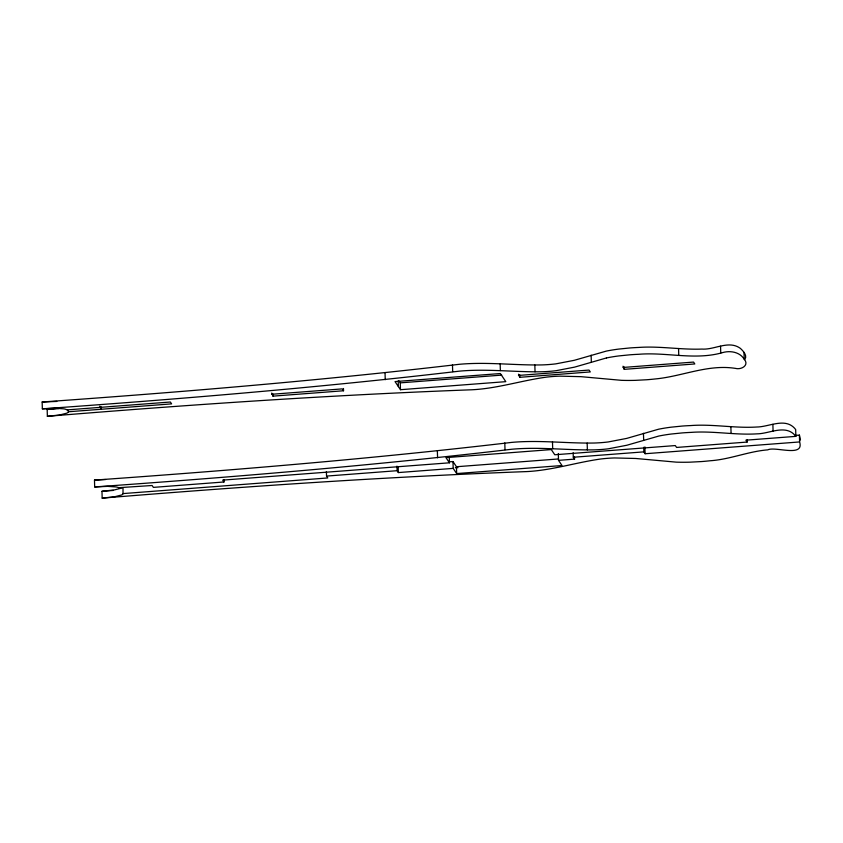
<?xml version="1.0" encoding="UTF-8"?>
<svg xmlns="http://www.w3.org/2000/svg" width="843" height="843" viewBox="0 0 843 843"><rect width="100%" height="100%" fill="white"/><g stroke="black" fill="none" stroke-linecap="round" stroke-linejoin="round"><path stroke-width="1.26" d="M99.822 406.168L101.065 409.266L101.065 406.748M271.741 393.049L272.984 396.147L343.533 390.762L343.47 388.486M518.498 374.218L519.731 377.316L590.29 371.932L589.036 370.056L518.477 375.441M623.019 366.231L624.263 369.339L694.811 363.955L693.557 362.079L623.009 367.464M272.984 396.147L272.995 394.06M519.731 377.316L519.741 374.787M624.263 369.339L624.273 367.032M800.46 440.046L799.406 435.104L795.476 435.409M744.706 359.592C747.804 355.693 743.115 350.909 740.333 348.338C728.626 339.898 714.674 350.014 701.903 349.076C680.765 349.877 659.711 345.915 638.551 347.442A71.581 19.494 -1.7 0 0 629.826 347.959L618.783 349.076A62.477 17.008 -1.7 0 0 606.265 351.109L574.336 360.298L555.843 363.86A43.794 11.928 -1.7 0 1 542.038 364.914C514.43 365.419 486.854 361.763 459.256 364.302C320.614 380.562 181.435 392.111 42.15 401.995L42.35 408.834L55.29 408.254L63.847 408.855A10.885 2.961 -1.7 0 1 66.492 409.582L67.124 409.888A14.342 3.909 -1.7 0 1 68.157 410.794A14.342 3.909 -1.7 0 1 68.388 411.763L68.199 412.132A10.885 2.961 -1.7 0 1 66.755 413.175L59.779 414.956L47.366 416.316L47.166 409.477L61.117 407.854M123.015 487.876L123.004 493.945A10.885 2.961 -1.7 0 1 121.561 494.989L114.585 496.769L102.172 498.129L101.971 491.29L114.385 489.931L121.36 488.15A10.885 2.961 -1.7 0 0 121.993 487.812M606.465 357.948L574.536 367.137L556.043 370.699A43.794 11.928 -1.7 0 1 542.239 371.752C514.641 372.258 487.054 368.602 459.467 371.141C320.814 387.401 181.635 398.939 42.35 408.834M223.943 481.985L222.689 480.12L449.445 462.807L445.968 457.623L551.301 449.582L554.778 454.767L675.327 445.568L676.581 447.443L747.14 442.059L745.886 440.183L795.866 436.368L795.666 429.53C785.918 416.8 769.49 426.937 756.824 427.011C734.822 428.402 712.904 423.903 690.87 425.557A71.581 19.494 -1.7 0 0 682.156 426.063L671.102 427.18A62.477 17.008 -1.7 0 0 658.583 429.213L626.665 438.413L608.172 441.964A43.794 11.928 -1.7 0 1 594.368 443.018C566.759 443.523 539.172 439.867 511.585 442.406C372.943 458.676 233.764 470.215 94.479 480.099L94.679 486.938L107.619 486.369L116.176 486.959A10.885 2.961 -1.7 0 1 118.81 487.686L152.13 485.505L153.384 487.38L223.943 481.985L223.88 479.709M795.866 436.368C786.119 423.629 769.701 433.776 757.025 433.85C735.022 435.241 713.104 430.741 691.081 432.385A71.581 19.494 -1.7 0 0 682.356 432.902L671.313 434.019A62.477 17.008 -1.7 0 0 658.794 436.052L626.865 445.241L608.372 448.803A43.794 11.928 -1.7 0 1 594.568 449.856C566.96 450.362 539.383 446.706 511.785 449.245C373.143 465.505 233.964 477.054 94.679 486.938M47.366 416.316C188.727 404.735 330.245 395.04 471.943 389.772C497.075 388.539 521.111 380.667 545.895 377.2A43.794 11.928 -1.7 0 1 559.689 376.147L580.922 376.663L621.46 380.33A62.477 17.008 -1.7 0 0 635.359 380.351L646.739 379.75A71.581 19.494 -1.7 0 0 655.274 378.95C682.166 376.452 707.888 364.06 735.349 368.37C741.345 370.056 749.575 365.23 744.211 359.192C739.806 352.005 730.312 350.382 722.672 352.585C695.201 360.541 666.708 351.984 638.752 354.281A71.581 19.494 -1.7 0 0 630.027 354.798L618.983 355.904A62.477 17.008 -1.7 0 0 606.465 357.948M398.865 380.783L400.267 382.859L501.69 375.114M67.124 409.888L170.36 402.016L171.614 403.881L68.378 411.763M271.731 394.271L342.279 388.886L343.533 390.762M400.467 389.698L505.8 381.658L500.363 373.544L395.03 381.584L400.467 389.698L400.267 382.859M449.066 461.848L452.986 461.553L456.463 466.737L456.664 473.576L561.996 465.536L558.519 460.352L558.308 453.513M326.399 471.532L326.536 476.084L397.095 470.7L398.349 472.575L453.186 468.381L456.664 473.576M573.156 452.691L573.293 457.254L643.852 451.869L645.106 453.734L799.607 441.943C804.507 457.802 775.149 446.073 767.752 449.856C748.163 451.426 729.753 459.488 710.08 460.763A71.581 19.494 -1.7 0 1 701.555 461.564L690.164 462.164A62.477 17.008 -1.7 0 1 676.265 462.143L635.727 458.476L614.505 457.949A43.794 11.928 -1.7 0 0 600.701 459.003C575.917 462.48 551.88 470.352 526.759 471.585C385.061 476.853 243.543 486.548 102.172 498.129M456.463 466.737L557.887 459.003M123.183 493.576L327.79 477.96L326.536 476.084M558.519 460.352L574.547 459.119L574.473 456.843M47.166 409.477L58.61 408.613M101.971 491.29L113.415 490.426M42.15 401.995L56.818 401.437M94.479 480.099L105.565 479.541M455.325 467.717L457.949 467.675M573.293 457.254L574.547 459.119M799.406 435.104L799.607 441.943M772.883 424.345L773.084 431.173M747.077 439.772L747.14 442.059M744.011 352.363L744.211 359.192M730.87 426.6L731.081 433.439M720.554 346.231L720.754 353.069M678.552 348.496L678.752 355.335M644.895 446.906L645.106 453.734M643.462 433.281L643.662 440.12M643.715 447.306L643.852 451.869M591.133 355.177L591.333 362.016M587.16 443.102L587.371 449.93M552.481 441.869L552.692 448.697M534.841 364.987L535.042 371.826M504.799 442.881L505.01 449.719M500.162 363.765L500.363 370.593M452.48 364.777L452.68 371.615M452.986 461.553L453.186 468.381M449.277 457.117L449.445 462.807M437.359 450.984L437.57 457.812M398.212 380.878L398.381 386.579M398.181 466.874L398.349 472.575M396.958 466.147L397.095 470.7M385.04 372.88L385.24 379.708"/></g></svg>
